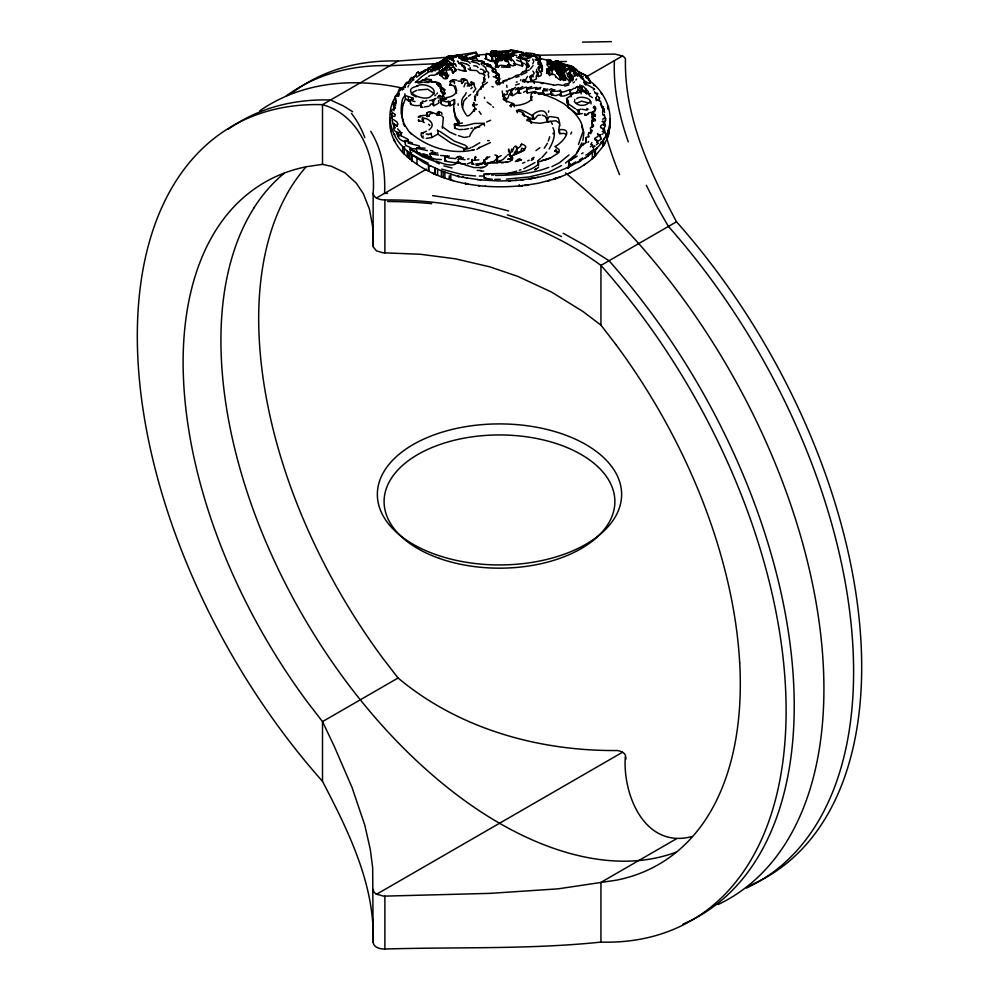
<?xml version="1.0" encoding="UTF-8"?>
<svg xmlns="http://www.w3.org/2000/svg" width="999" height="999" viewBox="0 0 999 999"><rect width="100%" height="100%" fill="white"/><g stroke="black" fill="none" stroke-linecap="round" stroke-linejoin="round"><path stroke-width="1.5" d="M373.139 246.091L373.139 193.207C376.211 157.417 360.027 115.035 322.502 104.658A458.778 264.872 60 0 0 137.313 336.076A458.778 264.872 60 0 0 322.502 781.343C348.414 831.081 375.174 885.052 373.139 942.257L372.677 867.794L370.304 849.512L364.835 825.311L352.048 787.499L334.303 746.403L322.502 721.628L307.03 701.548A397.527 229.508 60 0 1 230.082 568.256A387.2 223.551 60 0 1 215.996 533.054A395.067 228.097 60 0 1 183.741 383.891A387.075 223.476 60 0 1 183.254 352.098A395.067 228.097 60 0 1 211.863 236.963A387.2 223.551 60 0 1 230.07 211.014A397.527 229.508 60 0 1 307.043 166.608L322.502 164.373L331.456 166.309L344.955 172.79L356.293 183.117L363.399 193.818L369.443 209.166L372.677 226.748L373.189 246.865L376.486 250.861L382.867 252.772L420.329 254.258L455.469 258.828L489.997 266.908L517.919 276.436L551.535 292.07L583.079 311.588L600.936 325.125L616.408 345.192M384.877 252.872L384.877 199.987C379.995 199.975 373.389 198.089 373.139 193.207M521.116 185.901L522.789 185.564C481.093 190.047 433.466 182.942 402.697 152.572L402.697 146.641C389.223 133.204 384.99 110.115 397.127 94.618L399.375 88.923L403.159 88.911M404.333 154.283L404.333 148.227L402.697 146.641M407.267 157.13L407.28 151.174L404.345 148.389M424.213 122.64L422.614 121.304L418.618 120.891L418.469 119.843M441.396 176.835L441.396 170.891L424.587 163.062L410.689 154.046M514.323 106.768L513.748 103.933L511.538 102.747M552.996 179.445C565.446 175.462 581.306 168.444 592.357 158.654L592.37 152.61L599.575 145.305L601.061 142.258L600.899 143.506M625.861 759.24L625.861 756.992M390.184 117.982C388.261 130.657 394.168 143.219 402.697 152.572M409.89 159.34L409.902 153.409L407.28 151.174M610.089 126.374L607.617 137.874L603.196 146.241L603.371 139.985C617.569 120.442 607.767 93.107 588.598 80.207M373.127 942.407C373.751 947.701 380.369 949.125 384.815 949.05M411.725 160.702L411.7 155.32L411.725 160.864M416.983 158.491L416.945 164.236M448.588 65.609C448.301 65.21 444.63 71.154 445.766 66.995L445.067 68.157M474.488 111.226L473.538 109.902M541.633 66.321L541.945 71.291L539.959 71.054M444.842 177.984L444.867 172.103L441.396 170.891M506.231 58.741C507.18 56.269 502.31 52.597 502.872 56.631L502.472 54.583L501.073 54.558L501.298 56.606L501.048 54.82L500.487 55.357M548.863 122.015L547.677 121.578L547.04 117.033M497.577 59.59L498.963 58.966L498.439 60.177L498.389 58.304L498.176 58.953C499.85 61.414 514.06 54.533 510.089 57.443M603.246 128.871L600.998 127.685M595.466 149.763L595.466 155.694L592.357 158.579L594.043 157.018M447.077 65.709L446.74 68.169M447.602 67.67L447.215 65.459M562.337 74.538L562.387 72.552M437.587 175L437.662 169.38M595.529 155.569L603.296 146.029L603.371 139.985L601.423 142.82M373.139 889.385L373.851 891.907L376.086 894.055L383.691 896.153L489.997 893.368L558.016 888.848L616.408 880.169A397.527 229.508 60 0 0 693.343 835.713A387.2 223.551 60 0 0 711.6 809.827A395.067 228.097 60 0 0 740.147 694.63A387.075 223.476 60 0 0 739.722 662.874M461.476 58.679L464.523 58.779L463.174 57.842L461.476 58.679L458.653 57.767L460.489 57.38M391.945 117.632C391.009 114.635 395.429 118.132 395.242 114.96M550.886 64.523L551.923 63.449L550.574 59.99L549.05 62.125L552.035 64.598L553.396 64.411L553.434 65.684M494.917 56.631L494.43 53.983L492.145 53.034L492.869 53.447L491.895 54.383L492.919 59.653M506.88 51.361L499.275 51.349M509.065 150.949L510.052 156.418L512.799 155.619M547.702 62.937C550.474 67.632 559.852 65.172 560.252 70.567M597.24 95.517L596.44 97.053M440.109 75.387L439.822 70.704L440.109 75.387L442.282 76.411M449.413 156.119L447.564 156.256L447.777 157.53L447.152 156.031L440.659 155.444M475.674 96.616L474.95 99.9L475.624 100.812M513.786 55.432L512.05 56.331L513.786 55.432L513.798 54.321L511.301 53.484L510.939 54.321L512.574 52.997M594.48 114.248L595.416 114.448L595.092 115.847L592.12 116.733L593.706 119.168M428.509 171.328L428.521 165.147M474.45 85.227L473.938 82.917L471.153 82.118L471.291 85.939M512.687 56.231L511.925 56.206L513.299 54.795M570.953 77.323L570.891 80.557M446.253 98.377L446.266 97.665C450.374 97.015 455.944 95.405 456.693 90.534L455.307 85.827M492.257 179.271L484.49 178.322L483.741 174.375C501.673 171.953 524.225 177.16 538.686 163.936L538.036 162.088L550.249 158.092L557.817 153.322L559.253 151.099L558.99 149.475L554.92 146.503C561.938 143.419 575.424 127.785 558.903 129.72L559.428 125.35M399.762 90.385L411.188 79.096M441.321 87.924C441.558 79.383 431.168 83.092 426.123 81.169M555.019 66.783L555.082 64.81L555.956 65.934L555.744 63.749L555.956 65.934L555.082 64.81M602.16 107.717L602.097 105.981L600.436 103.834M395.567 105.819L395.179 103.734L393.381 102.26L393.943 106.606C398.626 108.841 390.909 108.928 391.745 110.464M548.463 73.764L548.201 69.131L546.69 69.368L547.44 73.439L548.326 73.214L548.101 69.618M552.047 69.406L552.285 68.132L553.458 69.53M601.311 103.247L601.286 106.156L603.284 107.293L602.509 112.837M614.422 60.689C613.211 88.362 619.168 115.859 628.271 141.87M588.311 93.194L588.274 91.521L582.991 86.051L580.744 86.476L579.807 87.762L577.634 86.513L576.435 87.138M492.869 53.447L491.058 55.807M571.203 76.623L571.478 78.209C570.966 73.814 571.353 81.493 571.615 78.696L571.44 79.358M488.636 77.635L488.711 75.912M558.091 70.629L558.166 69.281L558.241 70.192M572.202 81.119L570.704 79.458C571.703 75.15 571.628 77.46 570.779 75.05M428.009 81.431L428.171 82.168L428.009 81.431C436.488 78.571 422.165 78.434 420.404 81.568L415.297 82.43M496.366 73.789L495.666 69.693L494.255 68.407M526.985 65.01L526.66 66.821L527.947 67.507M555.869 65.996L555.506 65.859M510.914 57.055L508.279 56.881L507.442 55.519L507.642 57.467C506.955 59.241 507.305 54.258 506.481 54.508L506.193 55.719L505.444 55.357M495.866 65.297L495.492 66.758L498.289 67.37L499.675 65.41M498.114 59.378L498.151 58.704L499.862 59.665L498.114 59.378L498.551 60.377M438.861 111.863L441.471 112.5M454.82 103.859L454.52 99.563L451.673 100.699M474.363 106.481L473.151 104.583M525.749 53.859L529.745 55.282L531.543 54.708M555.669 65.797L554.707 65.422L554.882 66.409L554.87 65.497L553.021 64.523M473.426 83.754L473.114 84.815M553.384 64.735L553.434 62.325L554.045 63.711L553.983 62.038L556.131 60.739L559.902 62.188M556.231 64.985L556.318 63.699L553.983 62.038M457.979 69.306C467.782 73.739 466.933 65.597 459.078 63.374M524.999 149.088L521.665 148.277L520.966 151.124L516.883 153.034L516.733 146.578L514.622 146.391M564.31 68.357L564.51 69.281M460.626 55.919L459.028 56.856L461.388 56.194M599.025 97.765L598.389 96.541M544.33 90.472L545.104 88.961L543.706 88.586M412.799 99.376L412.162 98.039L413.236 98.164L406.156 95.867C401.111 94.967 400.924 110.402 401.311 114.323M553.134 133.866L553.184 133.129M590.796 133.791L590.584 130.682M443.331 61.326L444.78 60.602L441.62 62.65L443.831 62.438L444.518 64.91M569.23 162.188L569.005 165.06L570.978 164.548M420.704 105.057C418.606 106.356 409.178 105.469 411.113 103.247M391.758 117.582L391.833 116.521M594.705 119.093L594.08 118.506L595.491 119.768L595.317 120.779L591.932 121.116L591.883 123.614C596.853 127.81 589.535 125.799 590.384 128.859L592.257 130.644C592.332 133.391 586.413 131.643 588.573 136.226L586.188 137.587L586.301 141.87M419.355 146.366L419.63 147.477L416.458 148.189L416.983 152.447M608.428 106.468L608.204 109.216L608.428 106.868M406.905 82.605L408.254 83.429M462.475 107.78L463.811 100.999L466.908 97.652M551.298 63.499L551.373 62.687M559.64 94.243L555.894 95.617L551.46 94.967C549 88.936 557.142 92.857 560.264 90.285C559.652 94.381 567.245 90.397 570.167 89.648L570.591 93.494C567.682 94.131 562.187 98.227 560.202 94.843M454.52 99.563C453.171 105.644 453.434 112.825 456.868 118.556C460.589 121.753 460.389 125.037 454.707 123.976L454.72 124.825L460.114 125.899L465.846 125.587L474.5 123.414L484.178 123.339L473.588 129.296L470.079 134.828M497.115 58.142L498.551 58.267L499.075 60.115L500.524 59.952M560.826 78.122L563.573 80.482L562.824 75.225L564.31 76.136L565.409 79.795L564.21 74.351M446.266 97.665C448.214 100 442.182 99.126 440.834 99.351L441.096 103.846L442.058 104.77L446.141 106.019L448.276 105.494M446.79 66.171L447.777 66.646M485.514 55.095L486.888 53.422L492.42 56.344L498.876 56.306L504.545 54.745M445.591 58.129L438.723 62.6L432.992 64.436M602.897 119.892L602.996 118.819M412.612 99.363L412.712 98.327M487.712 163.112L485.601 164.098L484.44 163.187M559.003 70.729L559.577 68.519L562.012 69.231C562.175 71.091 566.371 69.106 562.587 68.731M562.35 70.367L564.26 69.83M474.138 164.286L472.028 163.961L472.177 159.403M498.289 67.37L496.103 61.226L495.529 63.786M398.701 96.179L398.963 93.694M404.882 93.819L405.482 98.839L402.709 105.444L401.935 117.432M438.886 111.476L437.362 112.537L437.512 115.484M526.66 66.821L526.498 60.927M435.676 65.959C438.661 71.079 436.613 63.986 435.052 67.083L435.527 70.579M604.832 137.6L603.858 139.448M564.597 69.418L564.51 68.844M588.586 155.469L587.637 155.869L592.357 152.672M567.494 75.112L569.33 72.04L570.666 72.253L569.905 71.091L570.466 71.916L569.53 73.614L571.328 79.396M407.879 139.61C410.214 141.533 404.071 139.298 405.045 141.446M550.149 68.269L547.29 65.285L547.302 59.853L550.574 59.99L551.448 61.813M498.439 60.177L498.938 58.042L498.414 59.915L498.963 58.966M547.165 73.289L547.165 72.54M585.789 92.732L585.589 88.786L585.839 92.308L582.392 89.885L581.718 86.114M497.752 59.965L495.604 59.103L495.367 62.438M584.79 81.056L588.261 83.192L590.172 82.667M509.428 151.761L508.916 150.125L508.541 151.274M576.985 75.187L576.648 73.789L574.437 72.178L576.223 73.327M506.043 59.041L505.681 54.87L506.481 54.508M443.831 62.438L445.929 61.888L446.278 64.336L445.929 61.888L447.552 60.677L444.18 60.652M442.345 128.172L443.294 118.357M568.169 104.808L567.869 107.293L571.291 109.84C576.86 115.26 583.029 122.278 582.692 130.482M570.192 75.724C571.341 80.032 570.704 77.61 571.865 78.034L571.965 79.046L570.242 73.264M399.712 89.223L400.162 90.472M434.49 98.701L432.292 101.099L433.279 101.861L433.828 105.719L437.187 104.071M506.006 57.817C506.993 55.682 507.367 58.854 506.318 57.567M572.739 79.72L572.477 77.135M558.741 69.031L558.528 68.244M563.486 79.608L562.824 75.225M399.238 132.505L400.886 133.192L401.298 135.602L400.861 132.305L397.639 128.809M441.358 159.553L435.939 159.291L430.094 157.48L430.294 153.272L435.002 152.422M428.096 134.778L431.368 133.217M506.318 156.294L503.159 159.39L498.501 161.651L497.002 161.251L497.252 159.578L496.153 159.141L494.305 161.201L489.285 162.787M559.378 130.569C557.492 136.289 563.798 131.543 566.071 134.49M586.188 137.587L585.801 142.957C578.483 145.504 577.185 157.605 569.03 160.939L568.955 163.923M594.642 156.568L594.63 150.624M464.335 148.913L464.073 150.512L464.335 148.913L467.357 147.028L465.134 145.217L454.47 141.184L439.647 131.256M554.108 69.98L554.333 68.569L555.506 69.368M571.378 95.792L570.791 94.655C572.527 90.822 578.071 94.593 580.057 91.858L582.667 91.458M599.363 98.913L599.05 100.837L599.587 97.69M471.603 57.492L476.873 55.07M563.498 67.657L564.298 68.706L563.598 66.796L564.972 67.67M573.126 77.872C574.3 81.156 568.793 79.545 569.355 82.08M472.028 163.961L472.564 163.049M396.803 125.999L397.977 124.188L396.903 121.89L393.781 119.805M556.093 77.435L554.944 74.9L551.873 73.901M548.488 112.15L548.726 110.827M450.387 68.007L450.736 69.555M502.534 93.694L502.247 90.971M570.591 93.494L571.141 94.705L573.089 93.993M557.454 70.255L557.754 69.118M582.842 140.459L583.329 137.825M453.496 67.183L449.488 67.507L451.498 69.443L446.078 70.305L447.752 76.736L446.778 77.273M448.976 65.922L448.801 64.036L447.177 63.399L446.053 64.548M397.177 126.224L397.315 125.499M460.452 158.829L461.151 157.218L460.414 156.506M506.98 87.338L506.693 85.327M492.145 59.091L492.357 61.014L491.183 61.026L485.164 58.616L486.738 58.029M475.037 157.38L474.637 159.453L474.962 158.229M427.147 116.483L426.785 112.862L428.858 111.776M588.761 137.113L588.923 136.314M498.876 54.196L497.727 54.321L500.324 53.072M446.74 57.905C448.851 53.909 454.021 56.993 447.515 58.179L446.74 57.905L440.259 62.338L433.354 64.498L435.027 64.336M571.665 78.859L571.478 75.312L571.366 77.31M543.106 90.297L544.393 89.673L543.031 90.659L547.402 90.772M564.56 70.155L563.936 70.292L565.859 69.93L564.997 70.167M496.678 54.57C494.305 56.806 494.505 52.66 497.427 54.283L497.777 56.881M430.094 157.48L431.343 156.568M551.46 94.967L551.086 91.334L553.409 89.86L551.323 88.711L549.113 90.072M593.219 107.692L594.542 107.43L595.067 108.754L595.129 108.017M592.782 121.453L592.457 120.567M527.534 76.411L525.636 79.708M425.174 71.516L425.199 69.793L426.323 69.593M605.456 121.079L605.494 118.232M507.455 58.229L507.642 57.467M512.937 150.212L513.886 147.365M463.998 86.826L465.234 83.192M410.065 100.849L408.504 100.812L408.291 97.702M505.606 51.473L508.041 51.636L511.038 50.162L506.88 50.924M554.495 178.496L560.214 176.948M442.37 77.11C446.678 82.168 447.614 74.675 443.181 73.402L443.456 70.504L441.758 69.88L441.708 72.702M609.59 128.297L609.939 118.906M504.095 58.354L509.153 56.856M404.895 140.797L405.444 145.155L411.388 148.139M571.066 65.809L566.833 65.11M448.801 64.036L444.705 64.011L444.468 64.873L444.58 62.737L445.616 64.398L444.418 62.949M446.64 63.524L445.342 63.998L444.805 62.9M477.522 95.355C476.048 90.847 481.093 88.961 482.355 85.926L483.041 84.74L482.38 82.954L483.379 82.08M577.484 90.909L578.184 89.985L577.634 86.513M591.133 144.156L591.833 142.557M535.277 92.607L535.077 93.307L535.402 92.445M560.514 77.235L560.164 72.852L560.514 77.235L559.34 73.027L556.63 70.579L558.216 70.917M472.502 59.603L472.652 60.989M582.754 132.28L578.483 144.468M608.254 130.02L607.829 131.206M490.984 53.322L491.795 51.086L496.565 51.149M508.441 150.125L508.766 148.988M558.091 68.956L557.417 69.493M577.11 75.687L576.798 73.377L574.587 71.741L574.962 72.452M579.745 86.688L579.994 84.865M521.89 72.74L520.392 74.475L515.934 75.549C512.312 78.671 507.592 79.371 503.346 80.931L503.421 83.129M569.53 73.614L569.842 81.606L565.446 77.235L563.886 71.766M444.18 69.431L444.705 67.957L445.691 68.756M521.041 93.194L518.431 93.144C517.507 89.498 519.655 85.539 515.309 89.848M511.313 150.562L511.775 149.001M453.284 73.102L451.56 69.143M520.179 57.842L518.781 56.444L519.33 57.28M571.465 77.647L571.965 79.046M432.867 104.271L433.828 105.719M548.301 141.059L549.7 136.763M455.082 162.762L445.104 161.214L446.004 160.489M422.352 101.111L423.626 101.274L420.567 103.072L421.029 107.068L422.652 107.38M529.82 76.848L530.506 76.186L533.241 76.811M538.199 61.95L538.686 63.074L538.036 62.313M595.079 139.935L594.867 138.237L598.114 136.314M559.577 68.519L559.103 69.705L557.767 69.655M608.603 134.965L608.279 135.864M443.369 65.01L443.081 63.849L441.87 64.086L442.157 67.345M515.646 146.816L515.859 146.179M441.87 63.024L447.552 60.677M429.12 116.321L428.596 115.822M504.233 93.844L504.632 98.214L506.218 99.6L506.655 102.173M509.54 150.837L510.052 156.418M442.195 72.415L441.645 71.653L446.253 68.219M560.152 95.429L561.013 94.618M531.443 55.944L529.745 55.282M571.316 77.56L571.378 76.886M405.469 87.3L403.359 87.213L403.246 88.724M410.389 103.921L409.977 100.025L412.837 98.889M473.538 110.127L474.65 108.941M510.114 56.843L496.441 60.914L496.153 59.253M557.929 61.801L556.805 61.039L560.189 64.036L570.004 67.395M403.521 103.372L402.709 105.444M448.688 66.246L450.824 62.85L449.026 65.185M477.547 93.794L477.11 91.596M397.127 94.618L396.453 95.217L397.115 94.081M428.109 71.116L428.184 69.218M583.304 137.025L583.891 132.63L581.643 125.986M495.117 55.27L495.379 54.608M486.6 157.33L487.425 156.893M523.214 55.794L523.938 55.457L521.103 54.296L528.059 56.793L522.252 53.297L525.636 55.282M556.056 69.068L554.333 68.569M520.491 80.494L520.854 79.62M546.69 69.368L547.277 68.794L547.115 72.939M449.575 64.173L445.379 68.656M411.089 93.219L416.733 90.36M432.829 101.461L433.254 100.462M456.518 93.244L456.056 90.884C453.733 87.687 455.931 85.065 450.362 85.202L450.374 80.969L452.997 79.633L456.755 80.195M570.928 78.571L571.166 77.835M450.824 62.85L448.264 66.571L442.482 71.853L443.181 73.402M436.101 98.214L433.941 100.474M426.398 131.206C423.851 132.917 418.231 132.855 422.565 137.7L423.588 137.987M592.382 120.904L592.12 116.733M444.093 69.568L442.757 69.106L442.907 71.291M572.527 77.835L572.777 77.26L572.951 80.02L572.777 77.959M577.447 76.024L577.859 75.112M603.833 133.042L604.108 132.118L602.297 131.418M407.917 87.05L408.716 85.277M443.618 99.088L444.268 97.415L443.419 95.604M499.013 81.806L500.099 83.779L499.587 84.54L498.813 78.921L495.454 76.186L497.04 74.888L499.063 75.724C498.888 79.833 501.086 80.195 498.813 77.01M397.852 135.277C397.515 138.661 402.597 141.433 405.781 141.858M442.844 71.428L442.52 70.005L443.044 70.604M531.943 74.863L530.981 76.236L531.518 80.02L532.479 80.432M445.479 75.137L446.178 78.871M570.754 134.028L571.665 132.08M604.932 121.591L605.631 120.067M391.833 116.771L392.108 116.171L392.357 117.857M574.05 74.463L575.149 73.277L575.973 75.1L575.324 75.799M451.086 55.944L449.65 56.269M547.489 143.282L544.23 148.202M497.19 63.099L499.163 60.639L501.973 60.602M588.036 109.091L586.962 110.127L581.967 109.241M502.26 57.979C495.242 60.427 510.689 57.13 502.26 57.979L502.647 58.978M444.867 172.103L458.603 176.648L478.671 179.733L498.476 181.006L510.526 180.682L508.553 180.844C529.295 179.795 550.774 176.211 569.305 166.483L567.994 168.094L569.305 166.483M558.516 63.199L556.181 61.488L557.679 62.475L558.204 61.926M432.155 65.422L432.729 64.71M570.029 67.345L571.515 67.32L557.792 63.149M603.571 128.896L605.406 125.762L604.345 121.728L602.022 121.503M492.295 59.153L491.67 55.832L492.682 56.006L490.347 55.395M563.96 69.568L564.535 68.519M577.16 91.321L575.449 93.132M506.93 55.869L506.193 55.719M446.466 67.095L447.215 66.059L447.502 68.057M461.488 83.317L462.312 82.642M507.055 94.368L507.954 90.809L510.239 89.723M549.4 75.662L549.275 70.454L548.351 70.355M495.829 59.241L496.003 62.862L494.88 63.337L496.016 64.273M470.554 147.964L470.966 147.228M495.641 70.067L494.043 68.819L492.457 69.618L492.482 70.904M505.457 58.029L502.609 59.765L502.297 58.279M461.288 80.257C461.176 77.385 467.445 78.946 467.607 81.618L467.657 82.767L469.068 83.604L469.105 86.176M506.206 57.73L505.744 55.794L507.305 55.782M394.905 124.5L393.444 123.926L393.231 124.638L395.192 127.835M429.657 100.624L432.817 99.863M441.645 71.653L444.23 69.555M604.807 143.694L604.158 144.768M499.575 51.636L493.506 50.699L491.995 51.711L492.769 51.386C493.956 53.684 499.188 52.073 494.792 51.186M458.017 159.653L461.151 157.218M562.912 69.081L560.576 67.345L561.55 66.808L559.278 66.995L555.319 65.26M473.164 106.468L474.675 104.096L473.551 102.472M437.125 66.384L437.737 65.36L439.185 67.283L439.235 70.904M454.433 83.666L454.483 81.781L450.099 81.606M550.811 93.869L544.368 94.805L543.306 94.106L543.968 93.506M409.503 83.841L412.874 79.733M594.68 138.811L596.515 139.648L597.827 143.494L596.378 144.718M528.034 81.756C536.301 81.194 544.942 83.317 553.196 84.84M466.196 92.72L464.847 95.38C459.028 100.499 462.187 109.191 466.021 114.523M497.852 84.528L497.889 83.679M496.615 60.452L497.127 60.277M591.071 144.356L592.494 144.992L590.434 146.778M484.29 81.219L484.503 78.409M533.016 65.659L530.319 69.043M436.775 93.968L437.462 92.907M487.524 82.318L481.68 86.576M581.868 142.869L576.573 153.122M485.052 81.069L484.328 82.018L484.016 78.159L484.952 75.362L483.466 73.701L484.228 71.054L482.28 69.368M588.011 142.407L588.636 141.471M562.112 70.205L549.562 67.745L550.224 67.07L551.411 67.22L551.885 69.868M567.307 101.798L567.857 104.458M548.326 73.214C549.013 76.286 550.649 71.391 549.1 70.192L549.487 69.668M411.763 152.672L410.264 152.51L410.864 153.858M446.79 73.252L447.19 77.285M430.844 128.259C435.152 123.464 427.947 117.932 423.264 118.219L422.44 117.32M432.505 104.72L433.316 103.546L430.469 104.221L429.807 105.832M392.058 120.13L392.994 123.177L396.965 126.111M568.431 165.335L570.142 163.736M487.987 74.987L488.811 73.014L487.35 71.191M518.056 92.557L519.105 91.521L512.937 95.579L510.939 95.18L512.012 93.544M575.886 80.082L576.648 78.983M515.496 87.3L510.564 91.209L511.051 94.88M549.1 149.051C552.684 142.869 556.53 134.49 552.909 127.635M570.317 78.097C569.805 76.998 570.591 74.575 571.316 77.085M575.911 87.338L575.087 88.549M399.463 135.989C396.79 137.275 395.716 130.519 398.713 132.517M491.158 51.736L492.07 51.374L490.546 52.585L490.859 56.169L491.783 55.682M532.804 63.874L533.803 61.326L532.642 59.153M573.339 71.116L567.944 68.931L564.722 71.478L567.207 69.393M503.171 58.816L503.908 58.516L502.609 59.765L502.385 58.904M588.536 155.931L569.005 167.07M490.996 52.185L491.483 51.536M446.853 57.343L447.702 56.419M484.74 162.113L484.378 163.724M421.241 106.418L421.029 107.068M540.571 158.491L537.512 161.039M485.077 72.577L485.926 71.503M558.491 79.221L561.001 79.658L559.328 74.713M571.453 95.292L566.508 98.589M541.833 157.617L546.703 152.085M603.421 122.865L604.345 121.728M506.218 99.6L505.344 97.577M511.213 104.033C511.863 107.742 530.794 103.908 531.68 98.114C526.923 86.114 549.525 96.853 553.896 98.389M432.067 66.508L427.797 68.419L428.084 70.842M401.036 88.923L401.71 88.112M592.832 124.563L591.908 125.412L592.419 127.435M596.515 139.648L595.754 140.01M468.481 96.191L470.666 94.48M528.159 117.345L530.244 119.605L527.385 119.081L526.748 120.367L532.942 122.552L540.197 123.314L550.287 121.341M450.849 84.366L450.362 85.202M502.46 55.357L502.872 56.631L502.46 55.894M522.065 63.436L522.377 66.071L514.235 63.611M428.022 69.655L427.797 68.419M569.155 77.098L570.017 76.686L570.279 77.972M499.238 59.216L496.378 60.152M483.179 86.051L483.129 87.213M507.192 57.355L508.416 57.53M550.199 74.85L551.773 74.438M535.951 71.928C537.262 70.829 537.924 75.799 536.213 76.099L536.426 78.921L532.267 80.894M565.859 70.467C567.257 67.82 569.043 68.044 566.308 70.629M479.82 147.253L476.873 149.438M484.103 161.426L482.917 162.874L479.395 164.098M532.23 96.591L530.919 97.752L531.93 100.512M546.528 73.414L547.152 72.74M567.956 160.989L568.731 160.152M445.929 68.744L446.553 68.082M469.305 136.601L469.992 135.864M487.262 54.246L485.601 54.758L486.038 59.028L485.164 58.616M451.66 58.729L453.733 60.29L453.621 62.188L453.496 60.577L451.111 58.816L459.627 55.257L449.725 58.891L452.297 57.942M594.655 89.323L593.269 89.972M574.225 72.865L573.289 73.227L574.662 73.177M492.657 67.657L486.625 65.959C486.488 63.049 491.995 64.835 491.57 67.582L489.985 65.01M445.054 68.831L445.666 68.182M455.656 70.23L455.02 71.503M501.223 155.619L496.703 157.83L497.002 161.251M574.025 88.199L570.179 90.722L570.679 94.593M502.947 55.532L496.603 56.181M473.314 104.258L472.502 105.082L474.263 103.334M422.24 80.682L420.03 82.393M527.185 54.421L530.244 55.157M405.819 83.829L404.807 84.778M447.702 66.434L446.928 66.346M474.438 99.85L475.224 99.001L474.587 96.041L474.812 97.827M532.867 75.712L534.19 73.114L532.867 71.079M567.257 161.526L565.484 163.074M599.325 135.464C601.273 133.978 597.065 135.327 597.539 133.416M399.013 91.458L398.376 95.417L397.552 96.191L396.541 95.517C394.83 94.843 394.68 98.739 395.354 99.95C396.578 100.662 396.291 104.683 394.355 103.372L395.179 103.734M582.305 113.599L577.085 114.173L563.948 103.709L554.52 98.651M443.718 70.692L444.592 69.83M498.189 55.782L498.126 54.533L498.351 55.657L501.56 53.971M556.081 149.388L555.407 150.275L558.878 152.547M472.24 87.537L470.816 88.686M464.348 66.608L465.372 70.205M593.693 113.749C589.185 112.462 598.651 109.815 595.029 107.118L593.955 106.456L595.067 108.754M593.481 157.542L592.357 158.579M530.481 97.752L531.306 96.99M441.483 72.128L439.647 71.491L442.07 71.716L442.569 74.975L440.497 75.212M551.086 91.334L552.26 90.272M576.698 98.751C579.682 95.13 595.179 98.889 588.411 103.234M548.663 71.116L548.176 68.419L549.138 67.657L553.446 68.119L549.887 67.607M604.095 115.697L604.245 114.873L602.634 114.061M438.099 103.484L439.11 102.522L438.449 100.936L439.098 100.175M547.19 64.236L548.064 63.461M481.818 61.975L481.506 63.274L490.247 65.06M438.923 95.854L437.724 97.04L438.161 98.214M561.625 165.534L549.937 171.553M528.209 61.488L529.532 60.34M513.636 53.259L519.205 51.948M508.591 54.957L509.777 55.182L508.104 53.659L509.14 54.158M574.875 155.145L569.605 159.715M516.97 111.513C517.944 106.344 528.758 113.961 532.255 115.522C535.464 111.551 544.905 107.455 547.015 115.409M440.184 67.969L439.647 64.573L440.247 64.073L441.096 65.41M477.31 55.42L476.048 52.298L469.667 54.433M510.576 60.327L510.014 58.504L511.55 57.954M477.397 94.031L475.549 95.005M450.249 65.36L452.984 63.449L455.731 64.361M567.007 66.221L570.591 66.496M513.461 155.195L513.986 154.77C514.048 152.385 517.507 147.727 516.408 152.835L515.784 152.797M601.023 139.236L596.715 141.945M427.21 116.184L429.058 115.459M548.176 68.419L549.837 67.695L560.963 70.317L563.761 70.142M573.151 82.892L574.475 81.831M443.768 59.815L444.455 59.253M569.005 154.92L559.29 162.874L551.91 166.646M522.764 86.513L519.343 88.586M517.769 88.923C520.554 91.671 527.185 83.916 526.76 89.173C528.971 89.473 541.171 85.177 535.651 89.323L540.884 87.363M511.338 93.806L511.925 93.344C507.117 92.682 509.952 99.488 505.631 98.988L503.858 97.964C500.574 100.012 508.479 101.586 510.102 102.36M429.895 75.487L428.384 76.561M473.189 92.208L475.824 88.998L474.288 86.051M411.9 78.521L415.646 75.587L416.808 72.752L418.381 72.165L418.943 72.977M601.885 134.515L602.734 133.841M439.023 64.411L440.159 63.511M584.215 164.872L584.914 164.323M602.497 124.475L600.549 126.011L600.649 127.61M539.897 147.715L535.963 150.637M522.29 81.581L528.109 81.631M576.548 103.247L581.518 101.161L588.611 102.885M432.43 65.372L435.114 64.648M511.875 160.115L511.001 156.069L522.577 150.936L525.886 147.203C525.574 144.768 519.58 142.32 520.579 146.329L516.371 149.301M447.053 67.557L448.027 66.821M538.648 72.652L536.6 71.653M416.471 77.235L424.55 71.553M442.033 70.205L436.376 73.701M563.486 67.495L564.36 69.605M555.082 178.734L556.98 177.922M490.459 142.557L479.145 147.802M446.029 73.027L446.628 73.489L445.966 72.59L444.08 72.877L444.892 74.45M485.526 158.466L489.835 156.756M444.18 59.428L445.192 58.666M455.931 70.742L455.344 70.192L456.306 69.468M441.72 61.563L444.193 59.865M429.046 129.82L430.169 128.983M579.408 160.027L582.554 157.917M499.3 59.328L500.062 59.091M434.877 95.742L435.726 95.13M553.309 68.719L548.139 68.681L548.588 71.753M448.876 74.962L447.415 76.049L447.752 76.736M494.43 53.983L492.07 55.345M418.981 116.284L418.169 117.07L420.829 116.908M441.158 103.172L440.834 99.351L441.121 102.398L441.083 100.175L446.041 101.836M467.295 86.076L468.269 85.39C470.192 86.314 473.938 83.117 471.153 82.118M442.157 71.653L442.42 73.139M405.182 87.3L405.644 83.304L406.93 82.205M507.155 155.195L509.265 154.37M420.204 72.952L432.817 66.421M511.713 56.031L513.286 55.257M549.275 70.454L550.811 69.73L552.297 70.579M550.024 116.658L547.227 117.782M570.466 71.916L567.794 75.037L566.77 72.964M511.476 159.74L512.112 159.303M510.014 58.504L510.214 58.966C515.884 60.015 517.007 69.031 509.69 64.673M592.607 120.38L593.331 119.88M423.863 80.794L425.549 79.87M436.913 69.73L445.092 64.91L448.713 64.473M580.656 109.153L577.922 110.514L576.648 109.515M585.439 157.742L586.276 157.168M501.998 52.922L500.037 54.47L500.149 56.156M526.86 72.315L521.353 74.875M588.786 102.847C584.727 106.668 577.172 106.219 574.263 101.386M408.079 82.63C410.764 81.556 409.228 76.236 413.386 77.647L413.723 79.97M577.272 156.181L569.03 160.939M451.573 64.673L454.183 63.724M580.744 160.851L577.747 162.625M431.068 70.055L435.689 69.768L440.184 67.283L438.661 68.332C441.958 66.284 441.958 64.386 445.292 64.273L444.705 64.011M539.285 59.865L540.734 59.378L539.91 55.719L534.128 54.196M540.796 67.045L542.519 66.958L541.046 64.86M437.587 115.235L440.646 115.372M550.287 121.379L555.956 120.779L559.527 123.327L559.902 125.674M476.198 157.18L475.237 157.792L475.324 156.543M512.35 89.398L513.011 88.761L511.5 89.186M541.945 71.291L542.594 69.081L541.108 67.832M536.513 168.669L534.64 169.842L538.598 167.382M511.7 151.96L512.562 151.436M425.274 78.759L426.935 77.735M581.668 153.734L583.091 152.859M458.066 129.246L454.77 128.284L454.707 123.976M464.435 149.438L469.405 148.314M450.387 101.361L449.675 101.786L450.399 105.607L449.138 105.569M424.812 101.573L426.798 100.375M442.207 73.676L441.146 74.113L442.857 73.726M531.243 160.402L533.566 159.016M479.795 142.757L472.352 147.14M468.618 128.571L464.323 129.483M551.535 94.643L552.847 93.869M553.596 179.196L556.543 178.259M395.104 127.635L393.581 128.159L394.318 130.394L397.34 133.042M456.306 157.667L459.39 156.331L457.117 157.193M416.183 75.462L413.386 77.647M459.328 57.792L461.763 59.241M471.603 162.175L467.47 163.811M470.404 59.178L476.448 58.367L477.722 60.002M447.877 57.23L398.064 61.026L322.502 104.658L322.502 164.373M376.486 197.989L426.461 169.143M586.638 76.661L622.514 55.944C623.713 56.643 624.837 57.605 625.449 58.866C624.175 116.895 649.737 171.478 676.498 221.778A458.778 264.872 60 0 1 750.386 885.214M531.68 158.679L534.103 157.28M676.498 221.778L600.936 265.409L600.936 325.125M691.97 836.538C644.143 849.35 621.878 793.181 625.449 755.119C624.825 753.87 623.701 752.946 622.514 752.259C620.953 751.36 619.205 750.823 617.432 750.524C539.035 751.248 458.903 728.945 398.064 677.996L322.502 721.628L322.502 781.343M376.486 894.305L622.514 752.259M676.498 838.748L600.936 882.367L600.936 942.094C529.17 949.612 456.893 946.827 384.877 949.038L384.877 896.165M534.989 162.575L523.801 168.656M539.635 60.777C534.952 60.564 540.284 57.68 539.46 61.938M540.259 59.653L539.91 55.719L536.85 55.844M592.382 116.046L592.07 112.899L593.019 118.032M456.056 56.693L458.678 55.482L451.323 56.169M440.035 88.499C456.456 94.468 426.935 80.919 440.534 84.178M421.715 136.588L423.326 136.139M585.864 155.17L589.148 153.234M521.478 185.839L525.287 185.065M400.999 133.129L402.11 132.73M439.148 114.41L437.087 115.135L436.138 113.998M530.731 81.431L531.518 80.02M462.487 123.014L455.344 124.038M578.184 89.985L579.707 91.483L581.58 90.959M570.729 172.477L569.093 173.239M448.364 57.83L436.526 64.236L433.666 64.436M523.613 92.308C526.473 90.31 526.66 91.034 527.335 93.019L535.539 91.396M486.613 121.99L490.634 120.255M451.623 56.081C446.441 60.677 443.344 56.756 450.399 56.156M449.5 57.43L453.259 55.932M529.208 70.055L522.527 71.965M495.604 53.971L495.404 56.706L494.98 54.421L496.291 53.921M590.559 131.031L591.221 130.694M418.756 72.44L419.218 73.789M403.496 147.552L404.895 146.828L403.484 147.402M531.718 86.551L527.422 88.224M426.273 138.411L431.855 137.5L437.849 134.091L451.024 143.069L464.685 148.701M542.719 92.62L538.199 93.869M524.575 150.2L514.922 154.558M436.313 64.086L442.095 60.951M441.558 65.834L439.997 66.533M523.976 179.595L523.114 179.695M464.96 55.819L468.331 54.87M512.487 51.611L514.91 51.074L521.128 52.048L518.444 52.31M422.877 80.207L423.663 79.82M450.399 105.607L454.258 103.871M574.25 70.804L572.265 68.481M527.609 67.108L528.971 66.458M589.273 152.822L593.818 149.313L592.494 144.992M497.365 59.977L495.467 61.738L496.678 62.8L497.377 66.221M571.977 164.148L575.749 161.913M444.105 69.256L444.93 69.181M592.682 147.153L595.004 146.054L593.406 146.778M597.065 94.281L597.677 93.569L595.117 93.257L594.542 91.696M527.722 160.889L529.158 160.202M535.202 92.845L536.563 92.208M516.421 180.357L515.384 180.457M436.738 64.96L446.278 59.341L449.675 61.851M508.616 53.609L505.032 51.798L499.05 53.184M510.801 58.042L510.439 56.656L502.372 55.757M439.023 73.464L434.378 75.175L430.969 75.262M445.679 68.319L444.705 67.957M443.281 61.476L447.227 60.802M538.711 59.353L535.452 56.431L532.055 55.944M427.372 112.612L427.26 116.683M475.574 57.467L477.534 56.044L476.423 52.572M535.052 177.897L529.183 178.908M448.201 56.506L447.14 56.955L447.864 56.806M510.814 157.268L511.713 156.88M550.973 66.958L550.774 68.207M519.992 158.666L517.195 159.728M427.347 115.122L420.005 115.784M484.09 178.034L485.689 177.572M498.501 161.651L500.724 160.739M522.639 163.199L524.875 162.288M547.952 62.25L548.339 59.565M425.062 70.43L418.981 73.289M515.571 85.04L519.293 83.804M505.169 61.289L505.044 59.328L506.843 58.991L508.766 59.965M504.37 57.979L506.056 57.48M594.83 111.738L588.598 112.875L588.311 113.786M568.881 84.99L564.772 86.101M547.689 89.011L544.667 89.86M416.396 86.364C399.188 90.559 425.237 102.984 431.293 95.991C441.183 88.811 422.54 81.443 416.396 86.364L418.256 85.827M506.505 94.63L502.709 94.655C505.307 94.018 500.099 96.866 504.07 96.791M439.061 66.346L437.937 64.835L435.427 65.072M519.03 76.361L515.909 77.323M573.089 66.696L568.743 65.547M545.679 159.865L548.513 158.829M552.784 179.445L538.661 183.154L524.413 185.539M528.059 58.179L522.265 58.466L519.592 54.52L521.903 58.054L523.326 58.479L525.849 58.904L530.569 57.655M448.563 56.543L459.465 55.182M491.895 53.834L492.744 53.521M548.763 167.382C531.855 174.001 513.548 175.237 495.566 175.449M502.31 59.041L500.449 59.191M508.279 56.881L503.159 58.529M475.599 105.057L477.222 104.47M436.276 63.786L437.062 63.511M519.293 170.255L520.866 169.693M467.969 136.826L464.335 137.45M496.803 52.01L492.769 51.386L493.518 51.199M503.533 54.908L504.495 55.095M510.664 152.397L509.615 152.66M583.241 76.761L580.756 76.498L583.628 79.421M439.348 95.454L441.958 96.766L442.819 95.292M570.292 65.909L569.418 66.121M516.645 171.191L506.318 173.938M428.072 69.368L427.347 69.468M446.815 101.811L447.702 101.523M571.266 70.542L574.75 70.567M460.926 56.381L465.984 57.068L469.193 59.041L465.784 57.33L461.163 56.793M458.379 159.041L459.128 158.804M487.312 158.629L484.353 160.09L484.852 163.986M541.933 160.564L550.624 157.78M457.779 162L456.031 162.487M422.914 103.234L420.591 103.284M447.015 156.905L444.68 157.392L445.079 160.327M508.041 51.636L510.951 50.624L514.36 50.862M508.778 66.146L500.824 65.247M564.797 69.081L564.772 70.417L557.829 69.855M514.123 52.91L511.301 53.484L512.812 53.859M538.061 177.298L536.962 177.51M574.575 76.211L573.913 75.961L575.661 74.937L574.6 74.438M480.681 163.374L475.736 164.048M472.302 53.584L475.187 52.747M418.231 90.01L427.772 89.248L434.577 93.906M510.639 50.612L508.666 51.449L510.314 51.586M563.985 70.13L560.476 70.529L549.875 68.269M410.264 152.51L410.052 148.963L433.703 160.09M547.739 72.677L548.801 72.378M549.225 172.115L529.133 176.948L506.318 179.146M559.715 67.62L559.278 66.995M428.796 115.609L430.319 113.761M460.826 55.507L462.075 55.182M432.043 66.883L433.578 68.144L430.457 69.893L428.421 68.494L428.608 69.93M512.075 158.242L507.717 159.34L511.875 158.304M417.395 72.403L418.381 72.165M516.283 82.118L517.207 81.893M421.678 119.031L424.213 118.694M468.993 158.829L467.507 159.141M582.142 89.935L582.167 87.313M476.048 52.298L452.397 56.019M462.025 158.117L463.486 157.767M553.209 90.16L554.882 89.773M603.596 125.387L604.732 125.125M447.564 156.418L444.68 157.392L445.104 161.214M418.082 83.104L422.427 82.393M463.037 129.408L459.115 129.645M582.055 77.972L581.905 76.723L581.48 77.772M522.939 114.673L532.679 119.343C536.251 119.992 536.438 113.836 540.372 115.185M525.736 80.732L523.676 79.545L522.602 80.27L523.039 81.431M532.629 178.371L533.953 178.097L530.019 178.734M472.015 57.355L473.588 57.03M472.202 150.125L474.425 149.663C451.373 155.519 425.861 146.928 408.828 131.381L403.971 123.701L401.673 115.347M476.66 94.618L477.385 94.468M586.213 114.823L588.136 113.674M461.413 56.294L462.737 56.044M471.228 59.278L472.077 59.103M434.365 64.086L437.162 63.661M514.173 51.449L517.207 51.486M392.807 112.787L391.683 113.824L392.52 116.396M470.866 128.297L472.39 127.997M476.186 55.182L490.821 53.946M428.646 106.281L424.2 106.968M435.414 70.554L431.231 70.804M590.409 93.494L588.436 93.856L586.101 92.845M452.584 72.765L453.546 72.977L452.097 69.793M454.133 72.065L452.135 72.14M498.913 80.857L497.29 80.245L495.679 81.506L498.513 83.516L501.935 82.867L503.346 80.931M562.637 71.641L561.625 71.803L564.223 73.576M433.279 101.861L433.903 101.761M467.232 177.897L466.246 177.697M475.836 55.207L476.785 55.07M560.576 67.345L561.563 68.119M474.575 160.327L478.883 159.852M502.609 53.022L504.657 52.772M465.784 57.33L467.245 58.242M478.571 61.014L483.703 61.676L484.74 64.485M526.51 185.227L528.134 185.015M555.894 60.889L558.116 61.414M417.245 82.093L416.021 81.818L421.79 76.561L429.058 71.703L430.594 71.591M474.675 127.535L479.657 126.985M480.419 69.306L481.243 69.206M540.384 88.786L535.651 89.323M471.665 160.252L473.314 160.29M498.701 52.01L509.203 51.661M524.487 58.641L523.476 58.766L525.849 58.904M556.78 73.152L559.79 75.699M492.445 56.194L494.38 55.919M494.917 154.907L497.377 156.069L497.614 161.688M464.935 164.885L473.963 167.582L483.441 167.457M499.188 56.056L495.716 56.119M480.257 167.782C482.817 167.67 488.349 166.483 487.262 162.862L507.367 162.038L505.681 162.362C508.728 162.812 516.221 158.454 511.001 156.069M478.234 179.608L477.172 179.42M554.295 62.6L553.558 62.375L554.62 63.199L555.407 66.945M480.781 179.895L479.932 179.783M502.047 51.399L508.141 51.261M455.819 158.616L448.863 158.054M497.614 52.11L507.142 51.561M504.158 80.832L506.805 80.732M509.565 66.021L508.354 61.676L504.507 59.54M481.019 171.216L483.741 171.029M466.133 64.048L460.689 62.375M450.749 174.026L450.861 179.957M500.012 52.123L501.71 52.023M549.925 63.436L551.011 63.224L550.724 62.562L551.923 63.449M523.139 71.816L526.061 70.904L526.348 68.119L529.145 65.847L527.684 63.112M463.524 59.59L467.719 59.703L463.873 59.053M452.834 79.883L453.796 79.833M458.529 55.357L453.159 55.807M468.206 68.931L470.554 70.267L476.71 70.542L479.695 73.439L482.33 73.614L484.24 75.05M435.789 63.749L389.972 65.697A458.778 264.872 60 0 0 286.238 95.916M461.163 81.743C463.898 84.241 465.522 78.809 461.113 79.52M464.972 183.441L467.944 184.016M479.32 176.036L484.378 175.961M603.021 110.514L604.283 110.664L604.557 112.687M540.671 66.933L538.486 66.858L538.786 67.433M437.837 153.047L431.506 153.197M501.823 58.529L503.284 58.479M494.767 179.345L500.312 179.296M549.363 59.928L548.264 60.452L548.276 61.551L549.875 64.048M600.936 102.16L599.35 100.187C596.316 101.561 594.58 93.456 596.341 100.699M491.658 175.087L493.693 175.037M572.065 70.804L574.175 70.754M562.137 66.196L561.675 66.596M493.269 174.251L494.592 174.226M495.529 54.308L496.416 54.296M508.778 78.409L509.852 78.397M536.638 55.257L614.797 54.071L622.514 55.944M506.106 61.451L508.354 61.676M554.944 61.626L551.685 61.651M559.84 61.576L566.383 61.501M438.536 155.057L429.832 153.858M460.514 163.761L465.484 163.749M458.254 55.32L459.34 55.32M442.894 75.25L441.046 71.304M387.587 193.369L384.578 193.381C385.539 172.053 382.192 149.7 370.729 131.319M384.765 199.987C461.201 198.963 538.961 219.693 600.936 265.409A458.778 264.872 60 0 1 786.113 710.664A458.778 264.872 60 0 1 600.936 942.094M501.361 162.775L503.271 162.8M463.461 177.11L462.487 176.935M506.143 55.981L508.416 56.019M425.05 148.152L418.806 147.802M559.74 67.857L558.953 66.171L558.079 66.196L559.028 67.745M506.093 55.27L507.342 55.295M469.542 57.592L470.429 57.617M445.629 99.675L441.433 99.338M553.434 62.325L554.158 62.338M460.327 81.256L458.029 81.019M497.752 162.862L489.947 162.487M492.682 61.588L496.328 61.688M464.997 159.765L461.201 159.178M434.115 81.993L438.973 83.217M501.461 67.033L510.127 67.333M477.185 170.417L480.944 170.542M552.01 65.122L553.758 65.335M449.662 84.94L450.337 84.453M584.577 115.16L586.675 115.235M487.637 140.609L489.16 140.659M490.934 52.597L492.557 52.66M428.683 82.542L423.926 82.293M488.998 174.475L483.741 174.375M470.891 57.63L476.448 58.367M423.251 133.716L421.241 132.929M495.529 61.226L493.219 60.789M501.023 59.041L501.835 59.091M537.112 75.375L538.548 76.548L540.859 75.712L541.508 73.314L539.885 71.603M479.133 185.639L478.421 185.602L479.757 185.727M445.329 77.51L447.377 78.496M475.549 175.986L462.437 174.65L441.583 169.118M503.858 52.26L505.831 52.398M452.472 65.197L451.011 65.097L452.147 65.197M473.751 65.797L476.76 66.121L478.084 67.595M551.086 116.633L557.692 117.72M436.838 84.253L439.048 84.428M486.151 63.736L489.335 64.61M485.789 186.313L485.077 186.264M533.391 56.106L531.58 55.569M426.136 134.028L428.184 134.216M558.953 66.171L557.155 65.934L557.417 67.895M415.472 148.988L412.262 148.626M510.826 49.95L514.135 50.275M462.749 78.958L465.709 80.357M432.617 195.617L471.64 201.473L508.628 210.939M505.844 55.607L506.093 57.655M462.837 70.692L466.308 71.079L464.997 70.892M427.372 150.612L416.458 148.189M458.616 162.213L458.029 162.15C452.397 168.082 442.407 163.274 435.976 161.039M461.75 65.884L464.585 66.384M557.33 69.755L558.778 69.93M529.233 56.281L530.257 56.406M557.042 60.939L558.366 61.101M536.563 59.977C540.384 59.977 542.17 64.011 541.92 67.333M471.278 61.613L477.559 63.124L479.495 64.66M557.854 74.151L555.981 70.829L557.317 71.004M511.938 91.846L510.601 91.446M542.132 115.122L545.317 116.384L547.677 121.578M437.325 130.232L438.598 131.031M417.782 152.66L419.83 152.934M438.349 86.239L441.695 87.325L443.531 89.048M557.804 78.334L556.293 77.21M490.884 67.482L494.655 68.993M463.161 57.068L459.028 56.856L461.276 56.718M501.098 60.04L502.122 60.202M576.498 73.751L581.193 76.349M449.113 101.336L448.214 101.199L448.976 104.633M493.244 76.573L497.165 78.259L498.389 80.057M429.92 111.651L435.464 113.661M498.489 79.495L499.55 79.67M554.707 65.422L553.546 65.222L554.607 65.634M535.102 56.344L534.353 56.219L538.236 58.092M495.492 52.959L491.995 51.711M449.2 68.044L449.95 68.169M535.589 55.744L533.329 55.145M514.86 50.687L519.967 51.698M430.631 150.499L432.267 150.787M564.16 69.193L563.336 69.693M527.797 57.118L528.946 57.318M514.647 55.17L516.733 55.569M566.058 65.285L557.979 62.4M571.378 67.595L573.476 70.767L568.156 68.456M560.239 66.733L560.864 66.858M464.535 60.577L463.561 60.365L468.668 61.701L470.192 63.299M605.244 118.382L605.769 118.769L603.896 118.119M523.751 52.547L520.279 51.661M430.844 166.234L430.157 165.934M491.945 86.613L493.244 86.901M467.532 57.368L461.201 56.294M535.164 59.341L537.287 59.853M431.518 71.591L432.18 71.741L431.156 71.104M539.36 58.229L547.877 60.402M525.674 52.772L532.579 53.496L535.589 54.783M532.43 55.769L533.266 55.969M514.273 52.423L514.96 52.597M488.236 60.315L491.183 61.026M426.386 154.745L427.922 155.132M522.527 63.037L524.338 63.611M535.402 59.815L536.363 60.052M511.313 106.244L509.69 105.769M526.698 53.796L529.77 54.92M436.551 174.887L437.737 175.349L435.314 174.388L435.302 168.394M511.863 103.746L513.748 104.283M452.072 180.282L453.371 180.619M492.007 71.016L494.443 71.803M537.787 63.986L540.634 65.797M466.833 64.036L469.443 65.859M414.972 101.586L409.927 100.15M528.109 55.882L521.653 54.058M397.402 125.787L396.128 125.25M407.043 141.309L412.337 142.857M559.765 68.232L560.889 68.556L559.602 69.58L560.901 73.576M452.072 167.994L443.868 165.884M463.261 137.138L458.466 135.652M422.927 153.721L425.262 154.408M558.803 69.768L559.939 70.105L559.103 69.705M549.987 61.001L554.37 62.438M421.016 154.583L429.145 157.068L420.904 154.558M504.97 52.522L508.241 54.82L507.342 54.096M585.439 92.582L583.691 91.833M442.295 71.566L441.558 71.329L442.07 71.716M522.976 114.573L522.215 114.236L523.351 113.274L521.253 111.776L516.533 110.752M459.69 162.437L458.079 162.45M526.386 55.42L530.968 56.906L522.514 53.247L524.85 54.733M563.149 79.346L560.726 76.461L559.989 72.84M558.254 69.88L560.377 70.567M594.343 88.874L587.662 84.977M566.833 98.814L568.156 100.587L568.518 104.033L575.412 108.754M444.193 177.797L444.992 178.059M567.807 65.222L560.801 62.949M570.991 76.349L572.477 78.134M516.558 60.027L521.565 62.05L522.514 66.596M443.131 68.631L444.567 69.343M495.379 52.198L493.081 51.361M584.378 113.749L585.402 114.111M568.943 65.584L571.103 66.546M501.173 58.616L500.299 59.066M474.525 107.605L476.373 109.128C472.465 109.828 469.905 117.77 466.57 115.559M526.923 56.356L527.622 56.618M507.542 64.585L509.977 65.984M527.122 55.507L530.744 57.143L529.882 56.581M525.849 60.19L521.153 58.342M394.205 124.413L394.867 124.663M508.466 55.857L510.439 56.656M405.482 98.839L408.504 100.812M580.344 75.524L581.905 76.723M447.677 65.572L447.49 66.646L447.377 65.422M455.944 134.89L449.737 132.13L442.32 126.723M473.601 60.527L481.243 60.951L484.153 62.038L484.665 64.348M570.941 70.604L568.244 69.368M528.171 54.77L529.295 55.22M513.636 63.761L515.459 65.16M579.47 72.902L583.204 74.663M428.246 163.237L411.713 154.483M408.017 143.069L419.018 145.829M590.122 83.117L589.31 79.458L586.488 78.047L585.876 76.648M494.493 72.44C503.771 79.62 498.076 71.241 493.269 71.653L492.644 71.104M449.725 58.891L453.209 60.702M603.071 131.481L603.783 131.781L603.109 128.584M416.146 96.953L411.501 94.331M433.017 173.389L434.128 173.851L432.53 173.164M556.705 69.256L558.004 71.491L557.842 70.042M412.937 151.086L409.79 149.038M516.52 57.13L518.931 58.466M588.399 92.895L589.522 95.954M463.474 67.695L464.847 68.294M565.147 79.883L565.796 80.17L563.536 79.283M458.878 176.111L457.817 175.637L458.603 176.648M461.638 163.449L463.723 164.385M482.929 65.584L485.439 67.457M430.169 112.737L432.055 113.599M492.432 51.761L493.456 52.235M458.316 61.738L457.517 61.026L458.054 61.863M568.98 65.884L571.066 66.883M459.652 162.725L460.789 163.262M439.323 163.861L436.063 162.313M435.089 161.501L422.365 156.668L413.411 150.999M452.135 59.565L453.496 60.577M534.515 55.969L535.452 56.431M444.592 72.502L445.741 76.973M586.763 84.166L583.578 82.48M465.434 57.567L467.782 59.066L463.648 58.616L464.248 59.553M564.685 67.008L556.318 63.699L556.88 66.483M494.692 71.978L495.467 72.365M440.272 86.851L441.046 87.25M580.631 77.647L583.041 79.346M442.882 74.538L441.783 73.751M567.844 66.009L571.116 67.32L570.604 67.695L573.164 70.504M464.485 69.406L465.384 69.868M563.211 233.291L584.128 244.917L609.028 260.727A458.778 264.872 60 0 1 682.916 924.162M555.981 70.829L556.942 71.366M493.668 53.022L494.88 53.684M560.139 68.382L560.938 70.604M442.607 93.794L443.893 94.505M585.164 75.2L586.55 77.173L585.164 75.2L579.195 72.403L572.939 66.846L576.036 69.505M509.215 56.219L507.954 55.557L508.291 57.055M560.164 72.852L562.449 75.649M461.463 59.853L462.624 60.514M597.827 143.494L596.965 140.784M559.015 61.476L560.052 62.3M560.027 61.801L561.213 62.487M525.899 59.328L527.385 60.452M586.263 84.241L584.44 82.68L583.866 80.182M466.683 83.029L467.532 83.541M579.682 74.7L578.209 73.814L578.846 74.525M582.355 77.597L580.207 76.286M461.451 65.035L463.124 66.046M445.929 61.888L447.664 63.724M525.499 64.448L526.336 64.972M600.961 138.824L599.7 134.678M495.492 66.758L496.016 66.746M395.254 114.398L393.506 113.436M446.278 59.341L446.978 59.79M472.415 82.455L473.051 82.855M590.434 96.316L592.382 97.565M570.029 81.731L568.993 83.441L565.097 84.141C562.787 87.375 558.803 83.179 556.043 85.002A2.897 2.11 -1.5 0 1 553.196 84.84M441.858 115.896L443.406 117.682M495.779 82.929L497.564 84.765M585.064 84.391L586.126 85.102M485.139 79.196L483.454 77.66M565.384 65.584L566.633 66.434M463.174 57.842L464.523 58.779M586.738 94.056L585.963 93.032M352.672 111.738L343.506 105.994L330.594 99.987A458.778 264.872 60 0 0 228.084 129.321M575.774 69.206L577.385 70.467M578.471 72.153L572.939 66.846M453.034 65.509L455.344 70.192M487.087 102.11L491.158 104.97M491.745 56.106L492.145 59.553M571.091 74.363L572.877 76.873M539.635 68.494L538.623 67.408M555.706 61.501L556.568 62.213M572.764 69.768L571.191 67.932M536.388 58.891L537.487 59.84M433.803 67.532L435.177 68.581L434.765 67.632M521.316 56.618L522.027 57.268M428.546 124.288L429.82 125.462M537.949 67.695L539.098 70.767M541.133 64.873L538.636 63.387M438.711 112.675L439.51 113.973M434.178 67.12L433.354 65.522L434.253 67.183M439.647 64.573L440.734 66.196L440.247 64.073M522.589 54.933L523.351 55.757M455.032 64.123L456.281 66.334M592.469 116.433L593.044 117.07M492.844 106.668L493.494 107.368M436.538 67.108L437.35 68.007M393.981 133.953L394.817 134.902L393.843 133.804M397.053 132.38L399.125 134.84L407.704 139.061M564.435 69.356L563.948 67.857M395.929 103.846L395.279 102.535L395.916 98.539M578.558 71.728L586.962 75.912L589.31 79.458L589.984 83.229M481.118 114.361L479.133 111.364M604.245 114.873L605.382 118.431M391.883 118.419L392.757 119.53M398.064 677.996L382.592 657.929A397.527 229.508 60 0 1 305.657 524.625A387.2 223.551 60 0 1 291.558 489.435A395.067 228.097 60 0 1 259.315 340.272A387.075 223.476 60 0 1 258.816 308.466A395.067 228.097 60 0 1 287.437 193.331M444.53 92.32L445.392 93.444L444.692 94.231L443.956 90.434M519.905 58.142L521.565 62.05M586.888 108.416L587.537 109.316M601.723 93.594L601.298 92.932L601.91 93.894M509.952 55.232L511.051 56.643M579.545 76.024C576.061 73.314 578.271 73.551 579.632 76.548M394.63 141.284L394.293 140.459L394.78 141.483M549.462 74.013L549.912 74.713M571.703 77.41L572.077 75.337L572.415 76.224M583.978 91.346L583.266 90.235M564.959 67.408L565.834 69.206M547.727 118.132L548.164 118.806M601.298 92.932L601.848 93.781M410.227 132.642L411.076 133.966M570.716 74.55L571.79 78.421M447.877 59.828L448.339 60.564M555.319 65.422L556.018 66.571M558.279 118.182L559.403 121.753M566.058 78.384L565.446 77.235M551.261 122.115L552.385 124.288M467.957 83.928L468.431 84.728M594.667 110.015L595.004 110.639M458.866 124.738L455.169 117.27L454.033 109.053M516.495 152.31L516.883 153.034M584.852 83.067L585.464 84.228M553.271 68.856L553.458 67.208L553.846 68.369M461.95 82.442L462 83.604M519.83 55.307L520.467 56.618M646.328 185.302L656.942 206.431L668.406 226.448A458.778 264.872 60 0 1 746.39 888.061M441.258 91.583L442.045 93.169M432.829 151.186L433.416 153.197M582.754 78.546L583.191 79.495M485.764 68.057L486.376 70.492M452.559 71.428L453.134 72.727M403.996 125.025L404.508 126.174M391.059 114.186L392.045 116.408M393.906 110.727L393.381 102.26L394.168 105.906L393.256 102.36M553.396 64.411L553.733 65.197M567.32 75.924L569.205 77.785L570.179 81.631M393.444 123.926L394.418 127.335M598.089 99.638L598.389 100.337M547.552 62.263L547.302 59.853M516.508 110.402L517.457 112.737M402.41 118.369L402.909 121.366M472.627 82.954L473.151 84.341M561.026 67.283L561.313 68.032M570.179 90.722L570.167 89.648M454.87 68.182L455.856 70.767M458.903 62.75L459.215 63.624M558.441 66.084L558.753 67.495M496.103 61.226L496.678 62.8M483.966 159.74L485.601 164.098M603.184 107.043L604.283 110.664M500.549 54.77L501.848 56.668M472.077 160.439L472.802 164.385M530.244 119.605L531.431 123.451L530.881 121.441L531.093 122.19M509.39 64.373L509.815 65.609M439.685 69.942L440.122 71.216M524.188 115.784L523.351 113.274L524.188 116.009M427.422 69.543L427.734 70.504M587.537 77.422L587.912 78.596M406.755 82.817L406.968 83.466M509.278 54.608L509.527 55.395M522.452 63.924L522.914 65.447M495.179 54.171L495.554 56.631M597.252 93.282L597.589 94.393M597.877 134.365L598.114 135.165M447.39 76.349L447.627 77.135M562.487 75.2L562.937 76.723M449.213 61.651L449.637 63.674M492.457 69.618L493.194 72.253M419.218 73.402L419.543 74.6M592.07 112.899L592.707 115.172M495.604 59.103L496.216 61.901M602.847 114.336L603.071 115.16M595.716 93.069L595.891 93.731M519.53 186.014L519.205 184.815L519.23 185.976M600.861 138.561L599.987 134.803M559.29 75.749L559.552 76.786M481.293 63.387L481.618 64.648M580.606 91.521L581.193 93.844M594.655 107.318L594.88 108.204M491.258 55.907L490.784 53.471M391.733 111.364L391.908 112.088M462.075 58.491L462.275 59.366M552.035 64.598L552.197 65.285M448.551 66.471L446.99 62.525L447.152 63.262M559.915 79.083L560.114 79.957M442.807 100.637L442.195 96.753M440.222 99.151L439.66 95.405M431.281 79.52L431.88 82.305M551.86 71.141L552.597 74.675M502.272 54.92L502.522 56.069M521.653 144.081L521.815 144.843M500.349 55.969L500.874 58.354M506.368 90.872L506.53 91.608M519.043 93.456L518.419 89.61M502.872 56.631L502.522 55.032L502.447 55.757M565.284 70.267L565.659 72.003M548.913 70.13L549.737 74.425M529.932 76.486L530.731 80.345M538.798 62.712L539.01 63.699M510.988 58.866L511.413 60.939M499.038 55.469L499.825 59.266M408.266 140.497L408.416 141.271M593.955 106.456L594.43 108.829M533.166 115.509L533.916 119.281M441.171 91.571L440.796 89.623L443.406 93.756M577.922 110.514L578.658 114.323M445.766 66.995L445.929 67.832M579.807 87.762L580.519 91.546M484.403 97.253L484.615 98.339M603.508 122.253L603.995 124.925M390.671 130.232L390.834 131.094M431.168 133.716L431.855 137.5M470.067 67.52L470.554 70.267M559.29 130.045L559.877 133.866M570.791 94.655L571.078 96.915M492.544 55.082L492.807 56.543M594.505 106.219L595.054 109.465M560.427 70.392L560.626 71.616M560.264 90.285L560.914 94.156M497.727 54.321L498.164 56.98M494.705 54.483L495.067 56.693M552.647 64.635L552.872 66.021M524.113 79.458L524.525 82.068M498.901 83.904L499.025 84.678M492.207 58.941L492.395 60.115M510.789 104.445L511.188 106.993M518.531 87.812L518.906 90.285M532.255 115.522L532.679 119.343M526.76 89.173L527.335 93.019M509.19 55.457L509.552 57.83M601.96 106.806L602.097 107.717M526.673 87.25L527.022 89.635M486.001 54.633L486.413 57.405M418.931 120.167L419.068 121.104M539.173 66.833L539.41 68.531M500.099 56.006L500.574 59.241M437.712 112.837L438.024 114.96M437.674 130.282L438.099 133.217M591.932 121.116L592.457 124.75M501.086 56.044L501.585 59.49M443.094 70.454L443.219 71.379M498.239 54.82L498.351 55.657M502.147 55.732L502.584 58.904M437.774 65.784L437.887 66.571M421.079 103.534L421.603 107.392M538.024 72.752L538.548 76.548M403.359 87.213L403.646 89.323M603.633 108.292L603.871 110.477M579.033 109.653L579.57 113.599M548.326 71.154L548.688 74.313M495.966 75.474L496.316 78.084M560.739 78.946L560.864 79.833M569.755 164.186L569.855 164.997M518.631 87.962L518.943 90.335M582.13 76.723L582.442 79.033M454.245 124.276L454.72 127.959M566.57 99.338L566.957 103.034M538.036 162.088L538.498 165.809M480.681 87.025L480.994 89.485M601.061 142.258L601.236 143.694M484.178 123.339L484.478 125.886M590.809 101.361L591.096 103.846M441.77 113.062L441.92 114.323M583.341 143.344L583.516 144.843M560.701 90.534L560.988 93.032M512.012 94.293L512.175 95.667M449.275 101.935L449.7 105.657M422.827 118.319L423.139 121.041M560.289 67.033L560.614 69.88M442.757 69.106L442.994 71.241M543.419 92.32L543.643 94.518M543.031 91.346L543.306 94.106M507.617 56.881L507.804 58.779M487.475 163.124L487.624 164.635M423.101 119.256L423.376 122.065M512.562 88.699L512.674 90.01M569.205 73.177L569.293 74.288M574.725 99.425L574.787 100.4M527.909 81.781L527.959 82.567M458.316 160.827L458.416 162.562M403.371 123.127L403.421 124.038M558.603 69.83L558.653 70.829M563.199 67.208L563.324 69.455M560.626 94.93L560.676 95.804M402.135 89.435L402.185 90.222M589.16 132.542L589.198 133.354M505.569 97.852L505.631 98.988M458.104 103.771L458.179 105.282M534.24 81.868L534.315 83.529M507.167 55.769L507.217 56.968M595.092 115.847L595.117 116.546M558.916 65.36L559.015 68.019M536.575 69.281L536.638 70.854M418.593 119.992L418.618 120.891M560.252 94.056L560.302 95.604M588.873 132.592L588.911 133.878M496.753 155.357L496.803 157.78M449.238 175.787L449.275 179.458M559.515 122.465L559.515 123.302M435.114 168.369L435.127 174.375M428.746 166.059L428.758 170.742M408.579 152.323L408.591 158.254M443.181 171.553L443.181 177.46M676.136 852.159A397.527 229.508 60 0 1 654.183 858.328A387.2 223.551 60 0 1 622.639 861.188A395.067 228.097 60 0 1 508.603 828.308A387.075 223.476 60 0 1 481.306 812.075A395.067 228.097 60 0 1 368.269 709.49A387.2 223.551 60 0 1 344.805 679.732A397.527 229.508 60 0 1 267.869 546.441A387.2 223.551 60 0 1 249.613 499.475A395.067 228.097 60 0 1 221.079 351.323A387.075 223.476 60 0 1 221.491 320.042A395.067 228.097 60 0 1 253.808 208.179M253.783 208.142A387.2 223.551 60 0 1 267.844 189.198A397.527 229.508 60 0 1 284.191 173.289M259.815 110.752A458.778 264.872 60 0 1 402.609 88.124M565.559 172.952A458.778 264.872 60 0 1 812.399 583.316A458.778 264.872 60 0 1 718.106 904.532M293.132 92.133A458.778 264.872 60 0 1 398.064 61.026M351.398 113.349A345.429 153.097 -55.1 0 1 364.847 137.7M387.687 201.548A406.568 356.868 2.7 0 1 431.718 203.684M507.33 214.885A345.442 335.189 -4.2 0 1 561.45 236.563M611.388 41.621A407.592 28.996 -1.1 0 1 582.442 42.108M619.542 174.65A345.429 146.079 46.1 0 1 604.22 128.534M739.685 662.849A395.067 228.097 60 0 0 707.404 513.686A387.2 223.551 60 0 0 693.368 478.496A397.527 229.508 60 0 0 616.395 345.204M287.4 193.294A387.2 223.551 60 0 1 305.632 167.382M596.478 148.764L596.865 148.264L596.478 148.764M609.265 132.392L606.668 138.162L609.265 132.392M506.156 57.905L505.469 58.204L507.817 57.343L506.156 57.905M549.462 180.444L548.126 180.831L549.462 180.444M540.097 94.106L539.098 94.405L541.758 93.681L540.097 94.106M520.142 160.152L515.434 161.513L521.503 159.765L520.142 160.152M479.67 164.348L476.198 165.31L482.629 163.549L479.67 164.348M522.477 179.795L520.691 179.97L522.477 179.795M458.466 163.249L457.092 163.087L458.466 163.249M542.107 83.354L541.121 83.279L543.131 83.454L542.107 83.354M466.995 183.828L465.297 183.429L466.995 183.828M555.781 151.398L554.595 150.949L556.967 151.935L555.781 151.398M429.895 158.866L426.123 156.756L429.895 158.866M478.022 55.632L479.033 56.369L478.022 55.632M593.831 84.59C592.482 83.466 597.315 87.9 593.831 84.64M394.056 140.01L393.631 139.161L394.056 140.01M439.223 558.366A115.385 66.608 0 0 0 614.835 503.296A115.385 66.608 0 0 0 444.43 443.019A115.385 66.608 0 0 0 439.223 558.366M435.701 554.557A122.14 70.517 0 0 0 621.59 496.253A122.14 70.517 0 0 0 441.208 432.455A122.14 70.517 0 0 0 435.701 554.557"/></g></svg>
